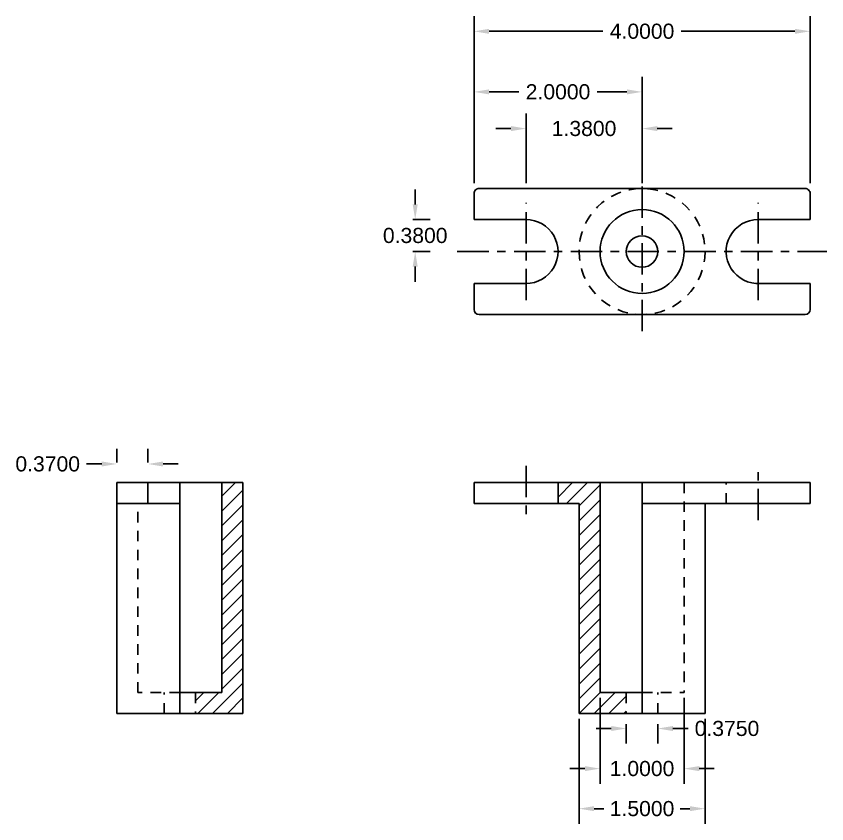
# Model space of a CAD drawing. Header units: inches. Extents: x -4 to 170, y 1 to 14.
# Drawn here: x 73.15 to 82.79, y 4.64 to 14.26 of the extents above; entities that cross this region are included whole.
import ezdxf

# ---------------------------------------------------------------- set-up
doc = ezdxf.new("R2010")
doc.units = ezdxf.units.IN
doc.header["$MEASUREMENT"] = 0
doc.linetypes.add('CENTER2', pattern=[1.125, 0.75, -0.125, 0.125, -0.125])
doc.linetypes.add('DASHED2', pattern=[0.375, 0.25, -0.125])
doc.styles.get("Standard").update_dxf_attribs({"font": 'arial.ttf'})
doc.dimstyles.get("Standard").update_dxf_attribs({"dimtxt": 0.18, "dimasz": 0.18, "dimexe": 0.18, "dimexo": 0.0625, "dimgap": 0.09, "dimtad": 0, "dimtih": 1, "dimtoh": 1, "dimdec": 4, "dimzin": 0, "dimdsep": 46, "dimtxsty": 'Standard', "dimcen": 0.09, "dimadec": 0, "dimazin": 0, "dimtfac": 1, "dimtdec": 4, "dimtofl": 0, "dimtmove": 0, "dimatfit": 3, "dimfxl": 1, "dimtolj": 1, "dimtzin": 0, "dimarcsym": 0})

# ---------------------------------------------------------------- blocks, each defined once
blk = doc.blocks.new('*D11')
at = {"color": 0, "lineweight": -2, "transparency": 16777216}
for p, q in [((79.8449, 5.8919), (79.8449, 4.6418)), ((81.3449, 5.8919), (81.3449, 4.6418)), ((80.0249, 4.8218), (80.1401, 4.8218)), ((81.1649, 4.8218), (81.0498, 4.8218))]:
    blk.add_line(p, q, dxfattribs=at)
at = {"color": 0, "transparency": 16777216}
for points in [[(80.0249, 4.8518), (80.0249, 4.7918), (79.8449, 4.8218)], [(81.1649, 4.8518), (81.1649, 4.7918), (81.3449, 4.8218)]]:
    blk.add_solid(points, dxfattribs=at)
at = {"layer": 'Defpoints', "color": 0, "transparency": 16777216}
for p in [(79.8449, 5.9544), (81.3449, 5.9544), (79.8449, 4.8218)]:
    blk.add_point(p, dxfattribs=at)
at = {"color": 0, "transparency": 16777216, "insert": (80.5949, 4.8218), "char_height": 0.18, "attachment_point": 5}
blk.add_mtext('\\A1;1.5000', dxfattribs=at)
blk = doc.blocks.new('*D12')
at = {"color": 0, "lineweight": -2, "transparency": 16777216}
for p, q in [((80.0949, 6.1419), (80.0949, 5.1187)), ((81.0949, 6.1419), (81.0949, 5.1187)), ((79.9149, 5.2987), (79.7349, 5.2987)), ((81.2749, 5.2987), (81.4549, 5.2987))]:
    blk.add_line(p, q, dxfattribs=at)
at = {"color": 0, "transparency": 16777216}
for points in [[(79.9149, 5.3287), (79.9149, 5.2687), (80.0949, 5.2987)], [(81.2749, 5.3287), (81.2749, 5.2687), (81.0949, 5.2987)]]:
    blk.add_solid(points, dxfattribs=at)
at = {"layer": 'Defpoints', "color": 0, "transparency": 16777216}
for p in [(80.0949, 6.2044), (81.0949, 6.2044), (80.0949, 5.2987)]:
    blk.add_point(p, dxfattribs=at)
at = {"color": 0, "transparency": 16777216, "insert": (80.5949, 5.2987), "char_height": 0.18, "attachment_point": 5}
blk.add_mtext('\\A1;1.0000', dxfattribs=at)
blk = doc.blocks.new('*D13')
at = {"color": 0, "lineweight": -2, "transparency": 16777216}
for p, q in [((78.5949, 12.2669), (78.5949, 13.5349)), ((80.5949, 12.2669), (80.5949, 13.5349)), ((78.7749, 13.3549), (79.1301, 13.3549)), ((80.4149, 13.3549), (80.0598, 13.3549))]:
    blk.add_line(p, q, dxfattribs=at)
at = {"color": 0, "transparency": 16777216}
for points in [[(78.7749, 13.3849), (78.7749, 13.3249), (78.5949, 13.3549)], [(80.4149, 13.3849), (80.4149, 13.3249), (80.5949, 13.3549)]]:
    blk.add_solid(points, dxfattribs=at)
at = {"layer": 'Defpoints', "color": 0, "transparency": 16777216}
for p in [(78.5949, 13.3549), (78.5949, 12.2044), (80.5949, 12.2044)]:
    blk.add_point(p, dxfattribs=at)
at = {"color": 0, "transparency": 16777216, "insert": (79.5949, 13.3549), "char_height": 0.18, "attachment_point": 5}
blk.add_mtext('\\A1;2.0000', dxfattribs=at)
blk = doc.blocks.new('*D14')
at = {"color": 0, "lineweight": -2, "transparency": 16777216}
for p, q in [((79.2149, 12.2669), (79.2149, 13.098)), ((80.5949, 12.2669), (80.5949, 13.098)), ((79.0349, 12.918), (78.8549, 12.918)), ((80.7749, 12.918), (80.9549, 12.918))]:
    blk.add_line(p, q, dxfattribs=at)
at = {"color": 0, "transparency": 16777216}
for points in [[(79.0349, 12.948), (79.0349, 12.888), (79.2149, 12.918)], [(80.7749, 12.948), (80.7749, 12.888), (80.5949, 12.918)]]:
    blk.add_solid(points, dxfattribs=at)
at = {"layer": 'Defpoints', "color": 0, "transparency": 16777216}
for p in [(79.2149, 12.918), (79.2149, 12.2044), (80.5949, 12.2044)]:
    blk.add_point(p, dxfattribs=at)
at = {"color": 0, "transparency": 16777216, "insert": (79.9049, 12.918), "char_height": 0.18, "attachment_point": 5}
blk.add_mtext('\\A1;1.3800', dxfattribs=at)
blk = doc.blocks.new('*D15')
at = {"color": 0, "lineweight": -2, "transparency": 16777216}
for p, q in [((78.5949, 12.2669), (78.5949, 14.2557)), ((82.5949, 12.2669), (82.5949, 14.2557)), ((78.7749, 14.0757), (80.128, 14.0757)), ((82.4149, 14.0757), (81.0619, 14.0757))]:
    blk.add_line(p, q, dxfattribs=at)
at = {"color": 0, "transparency": 16777216}
for points in [[(78.7749, 14.1057), (78.7749, 14.0457), (78.5949, 14.0757)], [(82.4149, 14.1057), (82.4149, 14.0457), (82.5949, 14.0757)]]:
    blk.add_solid(points, dxfattribs=at)
at = {"layer": 'Defpoints', "color": 0, "transparency": 16777216}
for p in [(78.5949, 14.0757), (78.5949, 12.2044), (82.5949, 12.2044)]:
    blk.add_point(p, dxfattribs=at)
at = {"color": 0, "transparency": 16777216, "insert": (80.5949, 14.0757), "char_height": 0.18, "attachment_point": 5}
blk.add_mtext('\\A1;4.0000', dxfattribs=at)
blk = doc.blocks.new('*D18')
at = {"color": 0, "lineweight": -2, "transparency": 16777216}
for p, q in [((77.8951, 12.0144), (77.8951, 12.1944)), ((77.8655, 11.8344), (78.0751, 11.8344)), ((77.8655, 11.4544), (78.0751, 11.4544)), ((77.8951, 11.2744), (77.8951, 11.0944))]:
    blk.add_line(p, q, dxfattribs=at)
at = {"color": 0, "transparency": 16777216}
for points in [[(77.8651, 12.0144), (77.9251, 12.0144), (77.8951, 11.8344)], [(77.8651, 11.2744), (77.9251, 11.2744), (77.8951, 11.4544)]]:
    blk.add_solid(points, dxfattribs=at)
at = {"layer": 'Defpoints', "color": 0, "transparency": 16777216}
for p in [(77.803, 11.8344), (77.803, 11.4544), (77.8951, 11.4544)]:
    blk.add_point(p, dxfattribs=at)
at = {"color": 0, "transparency": 16777216, "insert": (77.8951, 11.6444), "char_height": 0.18, "attachment_point": 5}
blk.add_mtext('\\A1;0.3800', dxfattribs=at)
blk = doc.blocks.new('*D19')
at = {"color": 0, "lineweight": -2, "transparency": 16777216}
for p, q in [((80.4074, 5.8266), (80.4074, 5.596)), ((80.7824, 5.8266), (80.7824, 5.596)), ((80.2274, 5.776), (80.0474, 5.776)), ((80.9624, 5.776), (81.1424, 5.776))]:
    blk.add_line(p, q, dxfattribs=at)
at = {"color": 0, "transparency": 16777216}
for points in [[(80.2274, 5.806), (80.2274, 5.746), (80.4074, 5.776)], [(80.9624, 5.806), (80.9624, 5.746), (80.7824, 5.776)]]:
    blk.add_solid(points, dxfattribs=at)
at = {"layer": 'Defpoints', "color": 0, "transparency": 16777216}
for p in [(80.4074, 5.8891), (80.7824, 5.8891), (80.7824, 5.776)]:
    blk.add_point(p, dxfattribs=at)
at = {"color": 0, "transparency": 16777216, "insert": (81.6057, 5.776), "char_height": 0.18, "attachment_point": 5}
blk.add_mtext('\\A1;0.3750', dxfattribs=at)
blk = doc.blocks.new('*D20')
at = {"color": 0, "lineweight": -2, "transparency": 16777216}
for p, q in [((74.3449, 8.941), (74.3449, 9.1052)), ((74.7149, 8.941), (74.7149, 9.1052)), ((74.1649, 8.9252), (73.9849, 8.9252)), ((74.8949, 8.9252), (75.0749, 8.9252))]:
    blk.add_line(p, q, dxfattribs=at)
at = {"color": 0, "transparency": 16777216}
for points in [[(74.1649, 8.9552), (74.1649, 8.8952), (74.3449, 8.9252)], [(74.8949, 8.9552), (74.8949, 8.8952), (74.7149, 8.9252)]]:
    blk.add_solid(points, dxfattribs=at)
at = {"layer": 'Defpoints', "color": 0, "transparency": 16777216}
for p in [(74.3449, 8.9252), (74.3449, 8.8785), (74.7149, 8.8785)]:
    blk.add_point(p, dxfattribs=at)
at = {"color": 0, "transparency": 16777216, "insert": (73.5216, 8.9252), "char_height": 0.18, "attachment_point": 5}
blk.add_mtext('\\A1;0.3700', dxfattribs=at)

msp = doc.modelspace()

# ---------------------------------------------------------------- hatches: boundary and pattern name
h = msp.add_hatch()
h.set_pattern_fill('ANSI31', color=256)
h.set_pattern_definition([(45, (2, 0), (-0.08838835, 0.08838835), [])])
h.paths.add_polyline_path([(75.84491, 8.45443), (75.84491, 8.70443), (75.59491, 8.70443), (75.59491, 8.45443), (75.59491, 6.20443), (75.28241, 6.20443), (75.28241, 5.95443), (75.84491, 5.95443)])
h = msp.add_hatch()
h.set_pattern_fill('ANSI31', color=256)
h.paths.add_polyline_path([(80.09491, 8.70443), (79.59491, 8.70443), (79.59491, 8.45443), (79.84491, 8.45443), (79.84491, 5.95443), (80.40741, 5.95443), (80.40741, 6.20443), (80.09491, 6.20443)])

# ---------------------------------------------------------------- linework, layer by layer
at = {"linetype": 'CENTER2', "ltscale": 0.5}
for p, q in [((80.59491, 10.50443), (80.59491, 12.40443)), ((79.21491, 10.87443), (79.21491, 12.03443)), ((81.97491, 10.87443), (81.97491, 12.03443)), ((78.39594, 11.45443), (82.79336, 11.45443)), ((79.21491, 8.90443), (79.21491, 8.25443)), ((81.97491, 8.25443), (81.97491, 8.90443))]:
    msp.add_line(p, q, dxfattribs=at)
for p, q in [((78.59491, 11.83443), (78.59491, 12.14443)), ((82.59491, 12.14443), (82.59491, 11.83443)), ((79.21491, 11.83443), (78.59491, 11.83443)), ((81.97261, 11.83443), (81.9772, 11.83443)), ((81.97261, 11.83443), (82.59491, 11.83443)), ((81.97491, 11.83443), (81.97491, 11.83443)), ((78.59491, 10.76443), (78.59491, 11.07443)), ((78.59491, 11.07443), (79.21493, 11.07443)), ((79.21493, 11.07443), (78.59491, 11.07443)), ((79.21493, 11.07443), (79.21489, 11.07443)), ((82.00236, 11.07543), (82.59491, 11.07543)), ((82.59491, 11.07543), (82.59491, 11.07443)), ((82.59491, 11.07543), (82.59491, 10.76443)), ((82.53491, 10.70443), (78.65491, 10.70443)), ((75.09491, 8.70443), (74.34491, 8.70443)), ((74.34491, 8.70443), (74.34491, 8.45443)), ((74.71491, 8.45443), (74.71491, 8.70443)), ((75.09491, 5.95443), (75.09491, 8.70443)), ((75.09491, 8.70443), (75.84491, 8.70443)), ((75.59491, 6.20443), (75.59491, 8.70443)), ((75.84491, 8.70443), (75.84491, 5.95443)), ((82.59491, 8.70443), (78.59491, 8.70443)), ((78.59491, 8.70443), (78.59491, 8.45443)), ((80.59491, 5.95443), (80.59491, 8.70443)), ((82.59491, 8.45443), (82.59491, 8.70443)), ((74.59491, 8.45443), (74.34491, 8.45443)), ((74.34491, 8.45443), (74.34491, 5.95443)), ((75.09491, 8.45443), (74.59491, 8.45443)), ((78.59491, 8.45443), (79.84491, 8.45443)), ((79.84491, 5.95443), (79.84491, 8.45443)), ((80.59491, 8.45443), (82.59491, 8.45443)), ((81.34491, 8.45443), (81.34491, 5.95443)), ((75.59491, 6.20443), (75.09491, 6.20443)), ((75.09491, 6.20443), (75.09491, 5.95443)), ((74.34491, 5.95443), (75.09491, 5.95443)), ((75.09491, 5.95443), (75.84491, 5.95443)), ((79.84491, 5.95443), (81.34491, 5.95443))]:
    msp.add_line(p, q)
at = {"ltscale": 0.5}
for p, q in [((79.59491, 8.70443), (79.59491, 8.45443)), ((80.09491, 6.20443), (80.09491, 8.70443)), ((80.59491, 6.20443), (80.09491, 6.20443))]:
    msp.add_line(p, q, dxfattribs=at)
at = {"linetype": 'DASHED2', "ltscale": 0.5}
for p, q in [((81.09491, 8.70443), (81.09491, 6.20443)), ((81.59491, 8.45443), (81.59491, 8.70443)), ((74.59491, 6.20443), (74.59491, 8.45443)), ((75.09491, 6.20443), (74.59491, 6.20443)), ((74.90741, 5.95443), (74.90741, 6.20443)), ((75.28241, 6.20443), (75.28241, 5.95443)), ((80.40741, 6.20443), (80.40741, 5.95443)), ((80.59491, 6.20443), (81.09491, 6.20443)), ((80.78241, 5.95443), (80.78241, 6.20443))]:
    msp.add_line(p, q, dxfattribs=at)
msp.add_lwpolyline([(78.59491, 12.14443), (78.59491, 12.14443, -0.4142136), (78.65491, 12.20443), (82.53491, 12.20443, -0.4142136), (82.59491, 12.14443)], format="xyb")
msp.add_lwpolyline([(82.59491, 11.83443), (82.59491, 11.83443)])
msp.add_circle((80.59491, 11.45443), 0.75, dxfattribs=at)
for radius in [0.5, 0.1875, 0.000000000314]:
    msp.add_circle((80.59491, 11.45443), radius)
for centre, radius, start, end in [((79.21491, 11.45443), 0.38, 269.997675, 90), ((81.97491, 11.45443), 0.38, 89.653509, 274.143108), ((79.21491, 11.45443), 0.58, 269.997675, 270.000422), ((78.65491, 10.76443), 0.06, 180, 270), ((82.53491, 10.76443), 0.06, 270, 0)]:
    msp.add_arc(centre, radius, start, end)

# ---------------------------------------------------------------- dimensions: what is measured, and where the dimension line sits
for base, p1, p2, picture, middle in [((78.59491, 14.07566), (82.59491, 12.20443), (78.59491, 12.20443), '*D15', (80.59491, 14.07566)), ((78.59491, 13.35489), (80.59491, 12.20443), (78.59491, 12.20443), '*D13', (79.59491, 13.35489)), ((79.21491, 12.91803), (80.59491, 12.20443), (79.21491, 12.20443), '*D14', (79.90491, 12.91803)), ((74.34491, 8.92524), (74.71491, 8.87848), (74.34491, 8.87848), '*D20', (73.52159, 8.92524)), ((80.09491, 5.29875), (81.09491, 6.20443), (80.09491, 6.20443), '*D12', (80.59491, 5.29875)), ((79.84491, 4.82183), (81.34491, 5.95443), (79.84491, 5.95443), '*D11', (80.59491, 4.82183)), ((80.78241, 5.77602), (80.40741, 5.88907), (80.78241, 5.88907), '*D19', (81.60573, 5.77602))]:
    dim = msp.add_linear_dim(base=base, p1=p1, p2=p2, dimstyle='Standard')
    dim.commit()
    dim.dimension.update_dxf_attribs({"geometry": picture, "text_midpoint": middle})
dim = msp.add_linear_dim(base=(77.89507, 11.45443), p1=(77.80303, 11.83443), p2=(77.80303, 11.45443), angle=90, dimstyle='Standard')
dim.commit()
dim.dimension.update_dxf_attribs({"geometry": '*D18', "text_midpoint": (77.89507, 11.64443)})

doc.saveas('drawing.dxf')
